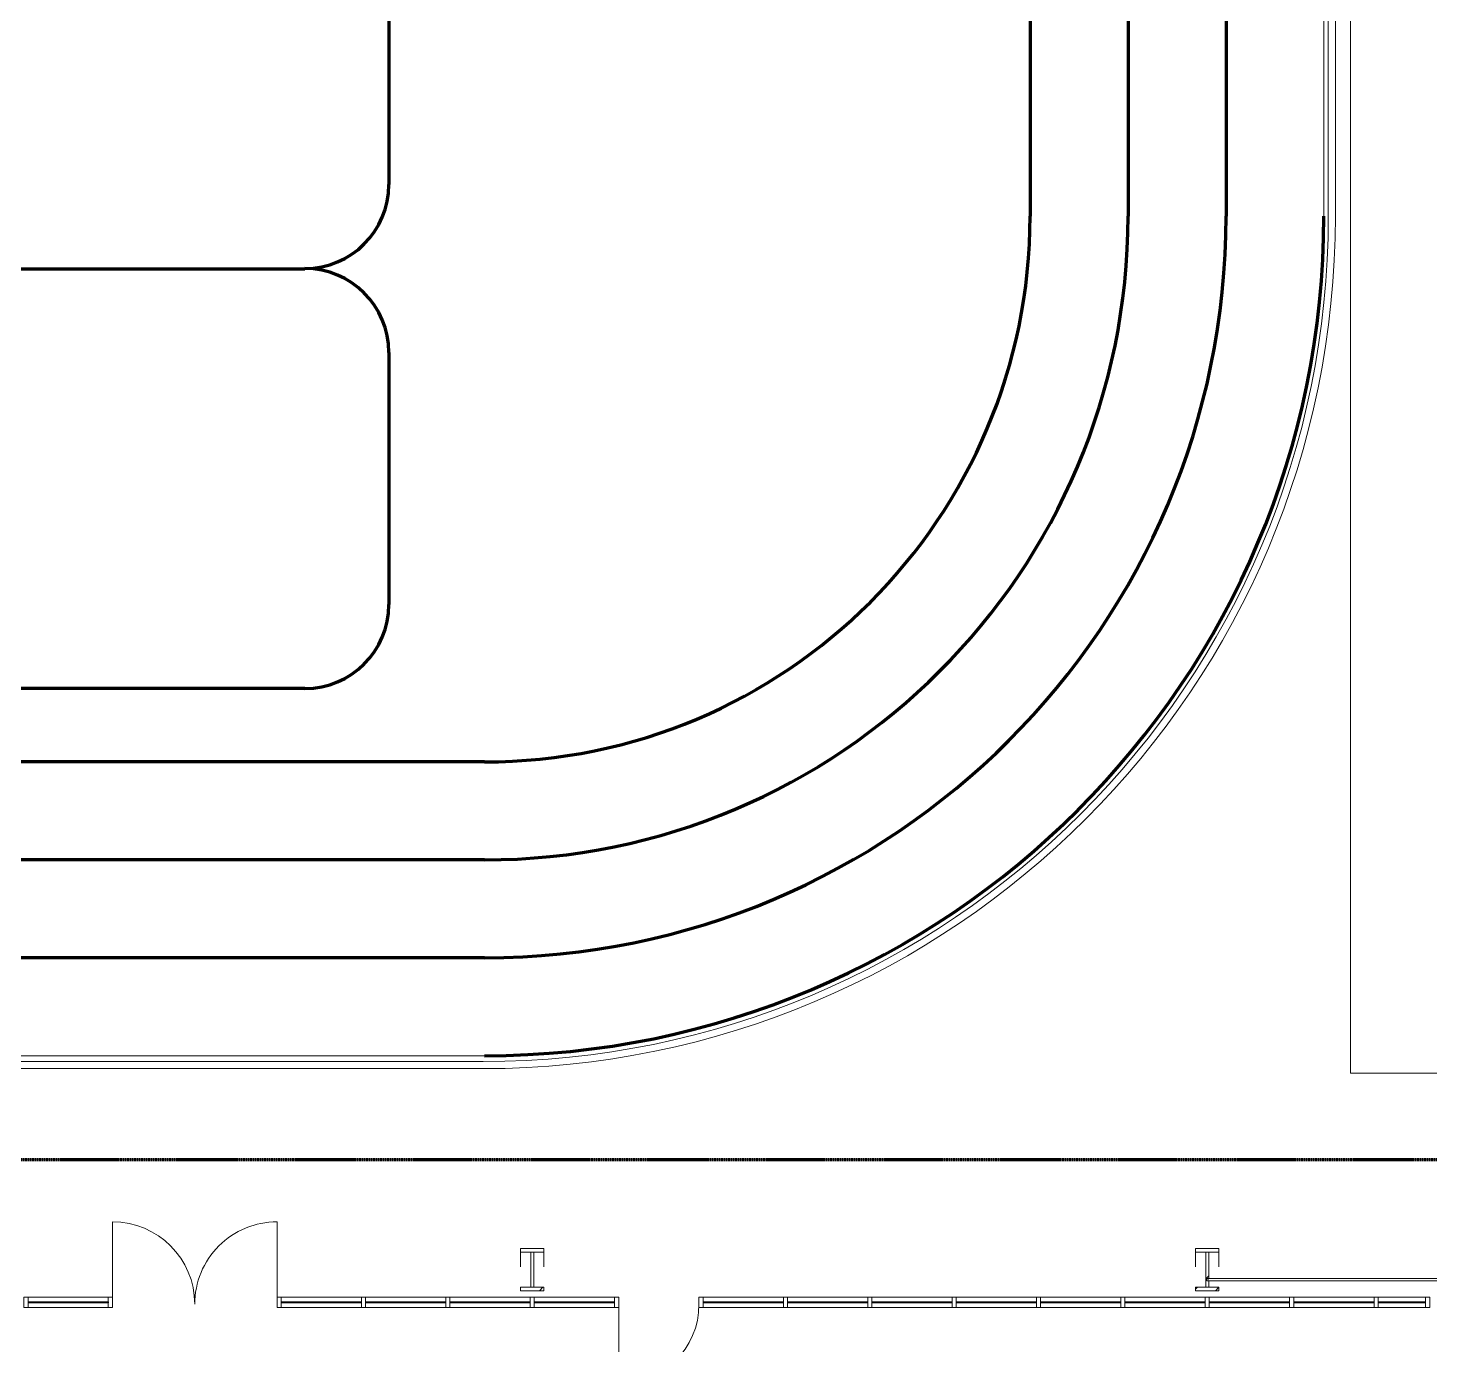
# Model space of a CAD drawing. Header units: inches. Extents: x 0 to 26364, y -23034 to 792.
# Drawn here: x 24028 to 24629, y -22383 to -21818 of the extents above; entities that cross this region are included whole.
import ezdxf

# ---------------------------------------------------------------- set-up
doc = ezdxf.new("R2010")
doc.units = ezdxf.units.IN
doc.header["$MEASUREMENT"] = 0
doc.linetypes.add('Dash', pattern=[0.25, 0.125, -0.125])
for name, color, linetype, lineweight in [('A-DOOR', 31, 'Continuous', 13), ('A-FLOR', 192, 'Continuous', 13), ('A-FLOR-HRAL', 11, 'Continuous', 13), ('A-FLOR-OTLN', 90, 'Continuous', 70), ('A-GENM', 13, 'Continuous', 13), ('A-GLAZ-CURT', 52, 'Continuous', 13), ('A-GLAZ-CWMG', 51, 'Continuous', 13), ('S-BEAM', 12, 'Continuous', 13)]:
    doc.layers.add(name, color=color, linetype=linetype, lineweight=lineweight)
pattern_1 = [(225, (24533.39, -22360.053), (19.00703, -19.00703), []), (225, (24533.39, -22388.853), (19.00703, -19.00703), [])]
pattern_2 = [(225, (24243.89, -22360.053), (19.00703, -19.00703), []), (225, (24243.89, -22388.853), (19.00703, -19.00703), [])]

# ---------------------------------------------------------------- blocks, each defined once
blk = doc.blocks.new('Top Rail Type - Top Rail_Internal_-939601-Egress Plan')
at = {"layer": 'A-FLOR-HRAL', "lineweight": 9}
for p, q in [((24585.29, -21138.79), (24585.29, -21898.78)), ((24588.33, -21138.79), (24588.33, -21898.78)), ((24222.81, -22261.26), (23241.39, -22261.26)), ((24222.81, -22264.3), (23241.39, -22264.3))]:
    blk.add_line(p, q, dxfattribs=at)
for radius in [362.48, 365.52]:
    blk.add_arc((24222.81, -21898.78), radius, 270, 0, dxfattribs=at)
blk = doc.blocks.new('columns and girder2 - one-V26-Egress Plan')
at = {"layer": 'S-BEAM', "lineweight": 9}
h = blk.add_hatch(dxfattribs=at)
h.set_pattern_fill('FP_23', color=256, style=0, pattern_type=2)
h.set_pattern_definition(pattern_1)
h.paths.add_polyline_path([(5, -0.5), (-5, -0.5), (-5, -2), (5, -2)], flags=0)
h.paths.add_polyline_path([(-5, -17.03), (-5, -18.55), (5, -18.55), (5, -17.03)], flags=0)
h.paths.add_polyline_path([(-5, -1204.89), (-5, -1206.4), (5, -1206.4), (5, -1204.89)], flags=0)
h.paths.add_polyline_path([(5, -1224.25), (-5, -1224.25), (-5, -1225), (5, -1225)], flags=0)
h = blk.add_hatch(dxfattribs=at)
h.set_pattern_fill('FP_23', color=256, style=0, pattern_type=2)
h.set_pattern_definition(pattern_1)
h.paths.add_polyline_path([(0.62, -2), (-0.63, -2), (-0.63, -4.72), (0.1, -4.78), (0.26, -4.87), (0.35, -5.27), (0.26, -5.57), (-0.1, -5.72), (-0.63, -5.72), (-0.63, -17.03), (0.62, -17.03), (0.62, -3.93)], flags=0)
h.paths.add_polyline_path([(-0.63, -1206.4), (-0.59, -1221.25), (-0.21, -1221.27), (0.06, -1221.48), (0.12, -1221.84), (-0.04, -1222.14), (-0.25, -1222.25), (-0.63, -1222.25), (-0.63, -1224.25), (0.62, -1224.25), (0.62, -1206.4)], flags=0)
at = {"layer": 'S-BEAM', "lineweight": 15}
for p, q in [((5, -0.5), (-5, -0.5)), ((-5, -0.5), (-5, -2)), ((-5, -2), (5, -2)), ((0.62, -2), (-0.63, -2)), ((-0.63, -2), (-0.63, -4.72)), ((-0.63, -5.72), (-0.63, -17.03)), ((0.62, -17.03), (0.62, -2)), ((5, -2), (5, -0.5)), ((5, -17.03), (-5, -17.03)), ((-5, -17.03), (-5, -18.55)), ((-0.63, -17.03), (0.62, -17.03)), ((5, -18.55), (5, -17.03)), ((-5, -18.55), (5, -18.55))]:
    blk.add_line(p, q, dxfattribs=at)
at = {"layer": 'S-BEAM'}
for p, q in [((-5, -17.03), (-5, -10.69)), ((5, -10.69), (5, -17.03))]:
    blk.add_line(p, q, dxfattribs=at)
blk = doc.blocks.new('columns and girder2 - one-V27-Egress Plan')
at = {"layer": 'S-BEAM', "lineweight": 9}
h = blk.add_hatch(dxfattribs=at)
h.set_pattern_fill('FP_24', color=256, style=0, pattern_type=2)
h.set_pattern_definition(pattern_2)
h.paths.add_polyline_path([(-5, -0.5), (-5, -2), (5, -2), (5, -0.5)], flags=0)
h.paths.add_polyline_path([(5, -17.03), (-5, -17.03), (-5, -18.55), (5, -18.55)], flags=0)
h.paths.add_polyline_path([(-5, -1204.89), (-5, -1206.4), (5, -1206.4), (5, -1204.89)], flags=0)
h.paths.add_polyline_path([(5, -1224.25), (-5, -1224.25), (-5, -1225), (5, -1225)], flags=0)
h = blk.add_hatch(dxfattribs=at)
h.set_pattern_fill('FP_24', color=256, style=0, pattern_type=2)
h.set_pattern_definition(pattern_2)
h.paths.add_polyline_path([(-0.63, -2), (-0.63, -17.03), (0.62, -17.03), (0.62, -2)], flags=0)
h.paths.add_polyline_path([(-0.63, -1206.4), (-0.63, -1224.25), (0.62, -1224.25), (0.62, -1206.4)], flags=0)
at = {"layer": 'S-BEAM', "lineweight": 15}
for p, q in [((5, -0.5), (-5, -0.5)), ((-5, -0.5), (-5, -2)), ((-5, -2), (5, -2)), ((0.62, -2), (-0.63, -2)), ((-0.63, -2), (-0.63, -17.03)), ((0.62, -17.03), (0.62, -2)), ((5, -2), (5, -0.5)), ((5, -17.03), (-5, -17.03)), ((-5, -17.03), (-5, -18.55)), ((-0.63, -17.03), (0.62, -17.03)), ((5, -18.55), (5, -17.03)), ((-5, -18.55), (5, -18.55))]:
    blk.add_line(p, q, dxfattribs=at)
at = {"layer": 'S-BEAM'}
for p, q in [((-5, -17.03), (-5, -10.69)), ((5, -10.69), (5, -17.03))]:
    blk.add_line(p, q, dxfattribs=at)
blk = doc.blocks.new('System Panel - Interior Glazing-1259709-Egress Plan')
at = {"layer": 'A-GLAZ-CURT', "lineweight": 9}
for p, q in [((10.1875, -0.5625), (-10.1875, -0.5625)), ((-10.1875, -0.5625), (-10.1875, -0.9375)), ((-10.1875, -0.9375), (10.1875, -0.9375)), ((10.1875, -0.9375), (10.1875, -0.5625))]:
    blk.add_line(p, q, dxfattribs=at)
blk = doc.blocks.new('System Panel - Interior Glazing-1220293-Egress Plan')
at = {"layer": 'A-GLAZ-CURT', "lineweight": 9}
for p, q in [((17.21875, -0.5625), (-17.21875, -0.5625)), ((-17.21875, -0.5625), (-17.21875, -0.9375)), ((-17.21875, -0.9375), (17.21875, -0.9375)), ((17.21875, -0.9375), (17.21875, -0.5625))]:
    blk.add_line(p, q, dxfattribs=at)
blk = doc.blocks.new('Door_Single_Storefront - one-1371404-Egress Plan')
at = {"layer": 'A-DOOR'}
blk.add_line((-17.21875, -34.4375), (-17.21875, 0), dxfattribs=at)
blk.add_arc((-17.21875, 0), 34.4375, 270, 0, dxfattribs=at)
blk = doc.blocks.new('Door_Single_Storefront - one-1371405-Egress Plan')
at = {"layer": 'A-DOOR'}
blk.add_line((-17.65625, -35.3125), (-17.65625, 0), dxfattribs=at)
blk.add_arc((-17.65625, 0), 35.3125, 270, 0, dxfattribs=at)
blk = doc.blocks.new('Door_Single_Storefront - one-1371406-Egress Plan')
at = {"layer": 'A-DOOR'}
blk.add_line((-17.65625, 35.3125), (-17.65625, 0), dxfattribs=at)
blk.add_arc((-17.65625, 0), 35.3125, 360, 90, dxfattribs=at)
blk = doc.blocks.new('Rectangular Mullion - Interior 1_75_ x 4_5_-1259707-Egress Plan')
at = {"layer": 'A-GLAZ-CWMG'}
for p, q in [((24606.64, -22362.3), (24627.02, -22362.3)), ((24606.64, -22366.8), (24627.02, -22366.8))]:
    blk.add_line(p, q, dxfattribs=at)
blk = doc.blocks.new('Rectangular Mullion - Interior 1_75_ x 4_5_-1179494-Egress Plan')
at = {"layer": 'A-GLAZ-CWMG'}
for p, q in [((24570.45, -22362.3), (24604.89, -22362.3)), ((24570.45, -22366.8), (24604.89, -22366.8))]:
    blk.add_line(p, q, dxfattribs=at)
blk = doc.blocks.new('Rectangular Mullion - Interior 1_75_ x 4_5_-1305206-Egress Plan')
at = {"layer": 'A-GLAZ-CWMG'}
for p, q in [((24317.14, -22362.3), (24351.58, -22362.3)), ((24317.14, -22366.8), (24351.58, -22366.8))]:
    blk.add_line(p, q, dxfattribs=at)
blk = doc.blocks.new('Rectangular Mullion - Interior 1_75_ x 4_5_-1305207-Egress Plan')
at = {"layer": 'A-GLAZ-CWMG'}
for p, q in [((24244.77, -22362.3), (24279.2, -22362.3)), ((24244.77, -22366.8), (24279.2, -22366.8))]:
    blk.add_line(p, q, dxfattribs=at)
blk = doc.blocks.new('Rectangular Mullion - Interior 1_75_ x 4_5_-1220298-Egress Plan')
at = {"layer": 'A-GLAZ-CWMG'}
for p, q in [((0, 3), (-1.75, 3)), ((-1.75, 3), (-1.75, -1.5)), ((0, -1.5), (0, 3)), ((-1.75, -1.5), (0, -1.5))]:
    blk.add_line(p, q, dxfattribs=at)
blk = doc.blocks.new('Rectangular Mullion - Interior 1_75_ x 4_5_-1220290-Egress Plan')
at = {"layer": 'A-GLAZ-CWMG'}
for p, q in [((-0.875, 3), (0.875, 3)), ((-0.875, -1.5), (-0.875, 3)), ((0.875, 3), (0.875, -1.5)), ((0.875, -1.5), (-0.875, -1.5))]:
    blk.add_line(p, q, dxfattribs=at)
blk = doc.blocks.new('Round Bar - 1_-1257056-Egress Plan')
at = {"layer": 'S-BEAM'}
for p, q in [((24678.62, -22354.33), (24533.39, -22354.33)), ((24533.39, -22355.33), (24678.62, -22355.33))]:
    blk.add_line(p, q, dxfattribs=at)
for start_param, end_param in [(0, 3.141593), (3.141593, 6.283185)]:
    blk.add_ellipse((24533.39, -22354.83), major_axis=(0, 0.5), ratio=0.73532, start_param=start_param, end_param=end_param, dxfattribs=at)
blk = doc.blocks.new('Path of Travel - 02 Middle-1854587-Egress Plan')
at = {"layer": 'A-GENM', "linetype": 'Dash', "lineweight": 70}
blk.add_line((8.96, 0), (2057.96, 0), dxfattribs=at)

msp = doc.modelspace()

# ---------------------------------------------------------------- linework, layer by layer
at = {"layer": 'A-FLOR'}
for p, q in [((24583.42, -21898.78), (24583.42, -21138.79)), ((24594.86, -21138.79), (24594.86, -22266.3)), ((23241.39, -22258.78), (24223.42, -22258.78)), ((24594.86, -22266.3), (25980.83, -22266.3))]:
    msp.add_line(p, q, dxfattribs=at)
msp.add_arc((24223.42, -21898.78), 360, 270, 360, dxfattribs=at)
at = {"layer": 'A-FLOR-OTLN'}
for p, q in [((24457.42, -21583.81), (24457.42, -21898.78)), ((24499.42, -21583.81), (24499.42, -21898.78)), ((24541.42, -21583.81), (24541.42, -21898.78)), ((24182.41, -21777.12), (24182.41, -21885.21)), ((23498.41, -21921.3), (24146.41, -21921.3)), ((24182.41, -21957.21), (24182.41, -22065.3)), ((24146.41, -22101.3), (23498.41, -22101.3)), ((24223.42, -22132.78), (23241.39, -22132.78)), ((24223.42, -22174.78), (23241.39, -22174.78)), ((24223.42, -22216.78), (23241.39, -22216.78))]:
    msp.add_line(p, q, dxfattribs=at)
for centre, radius, start, end in [((24146.41, -21885.21), 36, 270, 0), ((24223.42, -21898.78), 360, 270, 0), ((24223.42, -21898.78), 234, 270, 0), ((24223.42, -21898.78), 276, 270, 0), ((24223.42, -21898.78), 318, 270, 0), ((24146.41, -21957.21), 36, 360, 90), ((24146.41, -22065.3), 36, 270, 0)]:
    msp.add_arc(centre, radius, start, end, dxfattribs=at)

# ---------------------------------------------------------------- block references
at = {"layer": 'A-DOOR'}
for name, p in [('Door_Single_Storefront - one-1371406-Egress Plan', (24081.48, -22365.3)), ('Door_Single_Storefront - one-1371404-Egress Plan', (24298.17, -22365.3))]:
    msp.add_blockref(name, p, dxfattribs=at)
at = {"layer": 'A-DOOR', "rotation": 180}
msp.add_blockref('Door_Single_Storefront - one-1371405-Egress Plan', (24116.8, -22365.3), dxfattribs=at)
at = {"layer": 'A-FLOR-HRAL', "lineweight": 9}
msp.add_blockref('Top Rail Type - Top Rail_Internal_-939601-Egress Plan', (0, 0), dxfattribs=at)
at = {"layer": 'A-GENM', "rotation": 180}
msp.add_blockref('Path of Travel - 02 Middle-1854587-Egress Plan', (24892.79, -22303.41), dxfattribs=at)
at = {"layer": 'A-GLAZ-CURT', "rotation": 180}
for name, p in [('System Panel - Interior Glazing-1220293-Egress Plan', (24044.86, -22365.3)), ('System Panel - Interior Glazing-1220293-Egress Plan', (24153.42, -22365.3)), ('System Panel - Interior Glazing-1220293-Egress Plan', (24189.61, -22365.3)), ('System Panel - Interior Glazing-1220293-Egress Plan', (24225.8, -22365.3)), ('System Panel - Interior Glazing-1220293-Egress Plan', (24261.98, -22365.3)), ('System Panel - Interior Glazing-1220293-Egress Plan', (24334.36, -22365.3)), ('System Panel - Interior Glazing-1220293-Egress Plan', (24370.55, -22365.3)), ('System Panel - Interior Glazing-1220293-Egress Plan', (24406.73, -22365.3)), ('System Panel - Interior Glazing-1220293-Egress Plan', (24442.92, -22365.3)), ('System Panel - Interior Glazing-1220293-Egress Plan', (24479.11, -22365.3)), ('System Panel - Interior Glazing-1220293-Egress Plan', (24515.3, -22365.3)), ('System Panel - Interior Glazing-1220293-Egress Plan', (24551.48, -22365.3)), ('System Panel - Interior Glazing-1220293-Egress Plan', (24587.67, -22365.3)), ('System Panel - Interior Glazing-1259709-Egress Plan', (24616.83, -22365.3))]:
    msp.add_blockref(name, p, dxfattribs=at)
at = {"layer": 'A-GLAZ-CWMG', "extrusion": (0, 0, -1)}
for p in [(-24026.77, -22365.3), (-24062.95, -22365.3), (-24135.33, -22365.3), (-24171.52, -22365.3), (-24207.7, -22365.3), (-24243.89, -22365.3), (-24280.08, -22365.3), (-24316.27, -22365.3), (-24352.45, -22365.3), (-24388.64, -22365.3), (-24424.83, -22365.3), (-24461.02, -22365.3), (-24497.2, -22365.3), (-24533.39, -22365.3), (-24569.58, -22365.3), (-24605.77, -22365.3)]:
    msp.add_blockref('Rectangular Mullion - Interior 1_75_ x 4_5_-1220290-Egress Plan', p, dxfattribs=at)
at = {"layer": 'A-GLAZ-CWMG'}
for name, p in [('Rectangular Mullion - Interior 1_75_ x 4_5_-1305207-Egress Plan', (-217.13, 0)), ('Rectangular Mullion - Interior 1_75_ x 4_5_-1305206-Egress Plan', (-180.94, 0)), ('Rectangular Mullion - Interior 1_75_ x 4_5_-1179494-Egress Plan', (-398.06, 0)), ('Rectangular Mullion - Interior 1_75_ x 4_5_-1179494-Egress Plan', (-361.88, 0)), ('Rectangular Mullion - Interior 1_75_ x 4_5_-1305207-Egress Plan', (0, 0)), ('Rectangular Mullion - Interior 1_75_ x 4_5_-1305206-Egress Plan', (0, 0)), ('Rectangular Mullion - Interior 1_75_ x 4_5_-1179494-Egress Plan', (-217.13, 0)), ('Rectangular Mullion - Interior 1_75_ x 4_5_-1179494-Egress Plan', (-180.94, 0)), ('Rectangular Mullion - Interior 1_75_ x 4_5_-1179494-Egress Plan', (-144.75, 0)), ('Rectangular Mullion - Interior 1_75_ x 4_5_-1179494-Egress Plan', (-108.56, 0)), ('Rectangular Mullion - Interior 1_75_ x 4_5_-1179494-Egress Plan', (-72.38, 0)), ('Rectangular Mullion - Interior 1_75_ x 4_5_-1179494-Egress Plan', (-36.19, 0)), ('Rectangular Mullion - Interior 1_75_ x 4_5_-1179494-Egress Plan', (0, 0)), ('Rectangular Mullion - Interior 1_75_ x 4_5_-1259707-Egress Plan', (0, 0)), ('Rectangular Mullion - Interior 1_75_ x 4_5_-1220298-Egress Plan', (24628.77, -22365.3))]:
    msp.add_blockref(name, p, dxfattribs=at)
at = {"layer": 'S-BEAM', "rotation": 180}
for name, p in [('columns and girder2 - one-V27-Egress Plan', (24243.89, -22360.05)), ('columns and girder2 - one-V26-Egress Plan', (24533.39, -22360.05))]:
    msp.add_blockref(name, p, dxfattribs=at)
at = {"layer": 'S-BEAM'}
msp.add_blockref('Round Bar - 1_-1257056-Egress Plan', (0, 0), dxfattribs=at)

doc.saveas('drawing.dxf')
